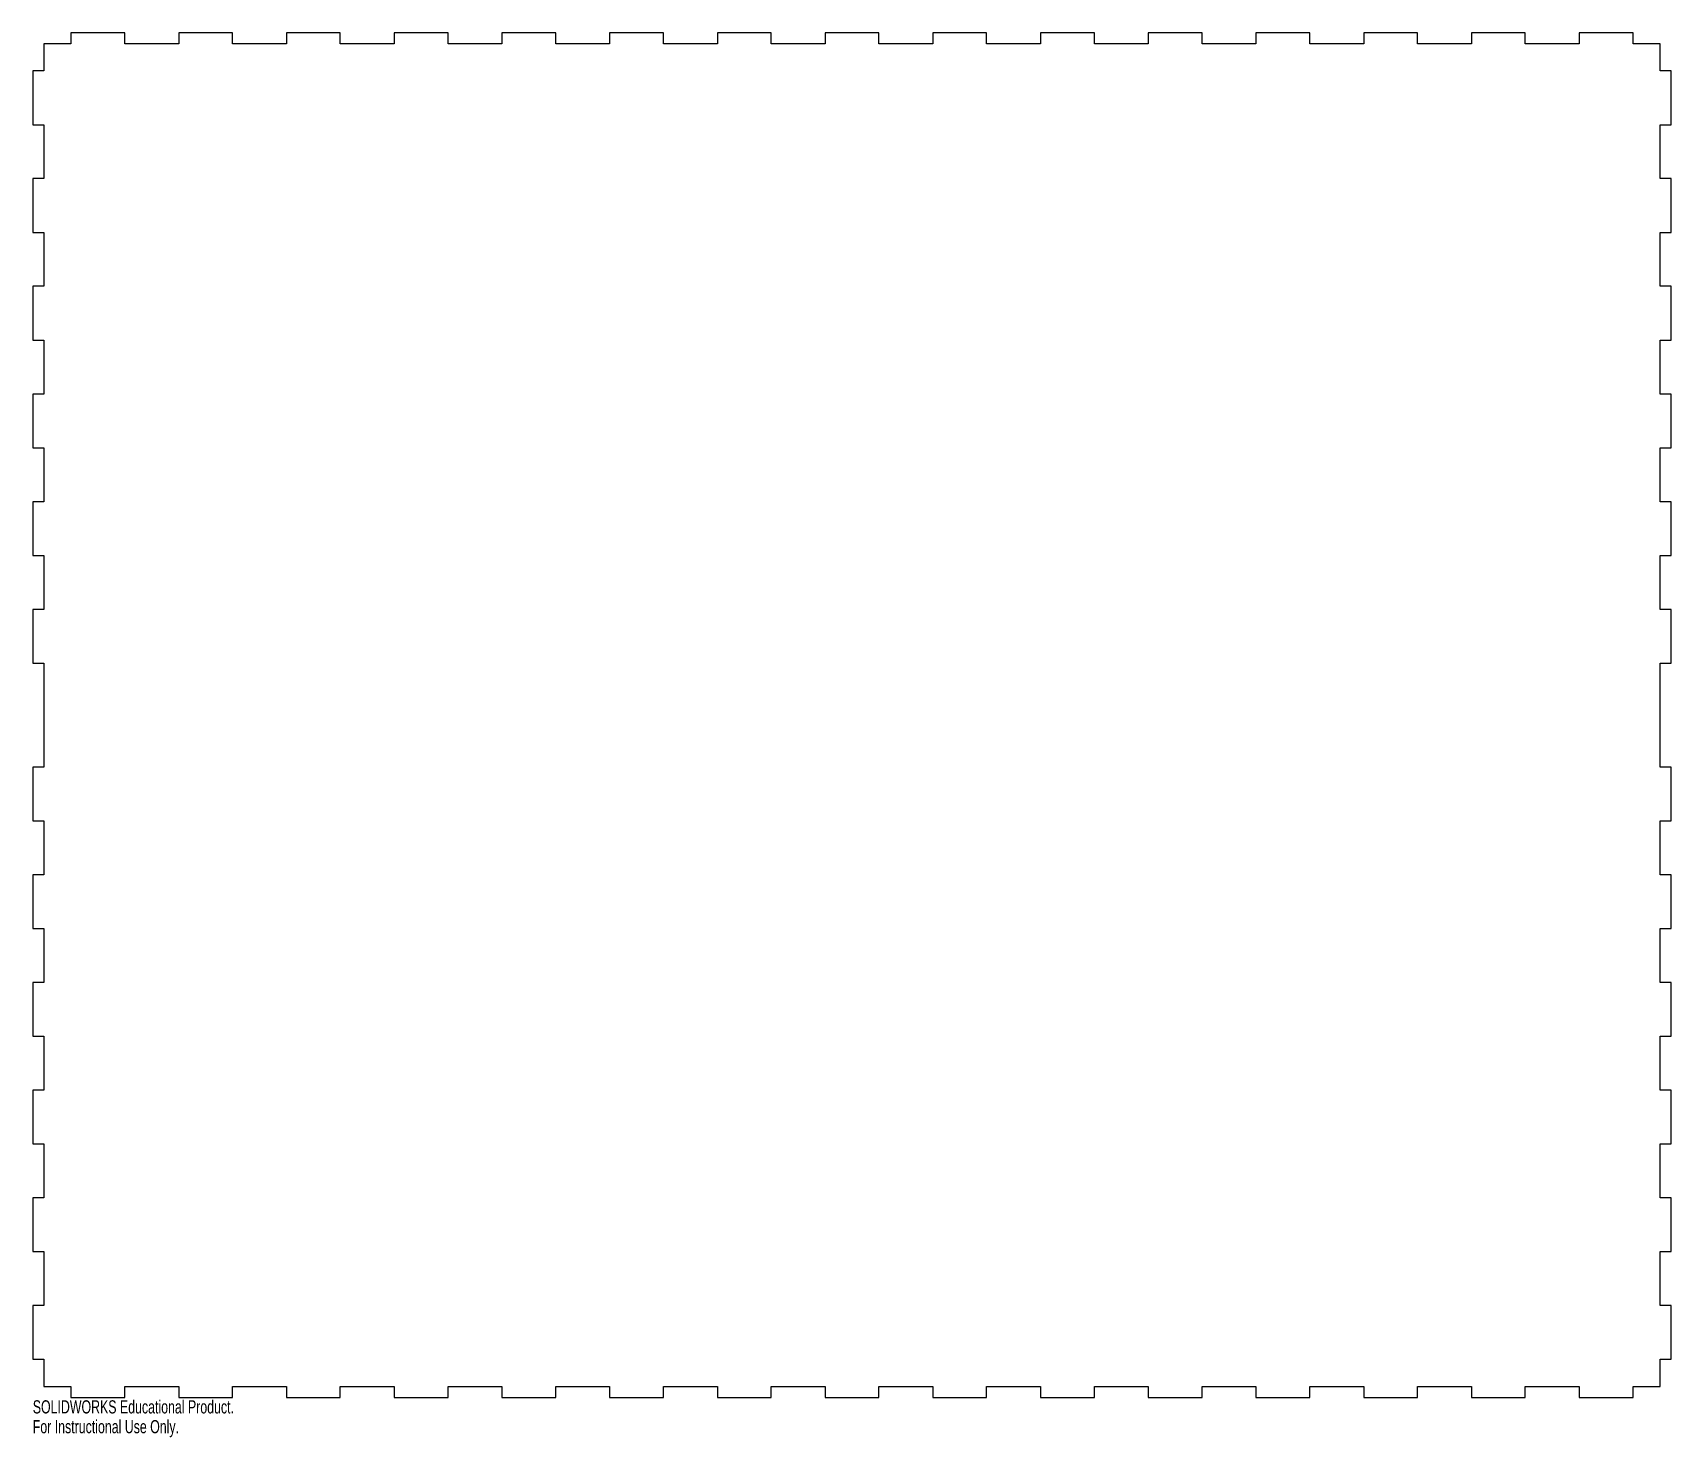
# Model space of a CAD drawing. Header units: millimetres. Extents: x -300 to 300, y -265 to 250.
import ezdxf

# ---------------------------------------------------------------- set-up
doc = ezdxf.new("R2010")
doc.units = ezdxf.units.MM
doc.styles.add('SLDTEXTSTYLE0', font='TXT', dxfattribs={"width": 0.7})

msp = doc.modelspace()

# ---------------------------------------------------------------- linework, layer by layer
at = {"color": 7, "linetype": 'Continuous', "lineweight": 25}
for p, q in [((-266.2875, 250), (-286.0125, 250)), ((-286.0125, 250), (-286.0125, 246)), ((-266.2875, 246), (-266.2875, 250)), ((-226.8375, 250), (-246.5625, 250)), ((-246.5625, 250), (-246.5625, 246)), ((-226.8375, 246), (-226.8375, 250)), ((-187.3875, 250), (-207.1125, 250)), ((-207.1125, 250), (-207.1125, 246)), ((-187.3875, 246), (-187.3875, 250)), ((-147.9375, 250), (-167.6625, 250)), ((-167.6625, 250), (-167.6625, 246)), ((-147.9375, 246), (-147.9375, 250)), ((-108.4875, 250), (-128.2125, 250)), ((-128.2125, 250), (-128.2125, 246)), ((-108.4875, 246), (-108.4875, 250)), ((-69.0375, 250), (-88.7625, 250)), ((-88.7625, 250), (-88.7625, 246)), ((-69.0375, 246), (-69.0375, 250)), ((-29.5875, 250), (-49.3125, 250)), ((-49.3125, 250), (-49.3125, 246)), ((-29.5875, 246), (-29.5875, 250)), ((9.8625, 250), (-9.8625, 250)), ((-9.8625, 250), (-9.8625, 246)), ((9.8625, 246), (9.8625, 250)), ((49.3125, 250), (29.5875, 250)), ((29.5875, 250), (29.5875, 246)), ((49.3125, 246), (49.3125, 250)), ((88.7625, 250), (69.0375, 250)), ((69.0375, 250), (69.0375, 246)), ((88.7625, 246), (88.7625, 250)), ((128.2125, 250), (108.4875, 250)), ((108.4875, 250), (108.4875, 246)), ((128.2125, 246), (128.2125, 250)), ((167.6625, 250), (147.9375, 250)), ((147.9375, 250), (147.9375, 246)), ((167.6625, 246), (167.6625, 250)), ((207.1125, 250), (187.3875, 250)), ((187.3875, 250), (187.3875, 246)), ((207.1125, 246), (207.1125, 250)), ((246.5625, 250), (226.8375, 250)), ((226.8375, 250), (226.8375, 246)), ((246.5625, 246), (246.5625, 250)), ((286.0125, 250), (266.2875, 250)), ((266.2875, 250), (266.2875, 246)), ((286.0125, 246), (286.0125, 250)), ((-286.0125, 246), (-296.0125, 246)), ((-296.0125, 246), (-296.0125, 236)), ((-246.5625, 246), (-266.2875, 246)), ((-207.1125, 246), (-226.8375, 246)), ((-167.6625, 246), (-187.3875, 246)), ((-128.2125, 246), (-147.9375, 246)), ((-88.7625, 246), (-108.4875, 246)), ((-49.3125, 246), (-69.0375, 246)), ((-9.8625, 246), (-29.5875, 246)), ((29.5875, 246), (9.8625, 246)), ((69.0375, 246), (49.3125, 246)), ((108.4875, 246), (88.7625, 246)), ((147.9375, 246), (128.2125, 246)), ((187.3875, 246), (167.6625, 246)), ((226.8375, 246), (207.1125, 246)), ((266.2875, 246), (246.5625, 246)), ((296.0125, 246), (286.0125, 246)), ((296.0125, 236), (296.0125, 246)), ((-296.0125, 236), (-300.0125, 236)), ((-300.0125, 236), (-300.0125, 216.275)), ((300.0125, 236), (296.0125, 236)), ((300.0125, 216.275), (300.0125, 236)), ((-300.0125, 216.275), (-296.0125, 216.275)), ((-296.0125, 216.275), (-296.0125, 196.55)), ((296.0125, 196.55), (296.0125, 216.275)), ((296.0125, 216.275), (300.0125, 216.275)), ((-296.0125, 196.55), (-300.0125, 196.55)), ((-300.0125, 196.55), (-300.0125, 176.825)), ((300.0125, 196.55), (296.0125, 196.55)), ((300.0125, 176.825), (300.0125, 196.55)), ((-300.0125, 176.825), (-296.0125, 176.825)), ((-296.0125, 176.825), (-296.0125, 157.1)), ((296.0125, 157.1), (296.0125, 176.825)), ((296.0125, 176.825), (300.0125, 176.825)), ((-296.0125, 157.1), (-300.0125, 157.1)), ((-300.0125, 157.1), (-300.0125, 137.375)), ((300.0125, 157.1), (296.0125, 157.1)), ((300.0125, 137.375), (300.0125, 157.1)), ((-300.0125, 137.375), (-296.0125, 137.375)), ((-296.0125, 137.375), (-296.0125, 117.65)), ((296.0125, 117.65), (296.0125, 137.375)), ((296.0125, 137.375), (300.0125, 137.375)), ((-296.0125, 117.65), (-300.0125, 117.65)), ((-300.0125, 117.65), (-300.0125, 97.925)), ((300.0125, 117.65), (296.0125, 117.65)), ((300.0125, 97.925), (300.0125, 117.65)), ((-300.0125, 97.925), (-296.0125, 97.925)), ((-296.0125, 97.925), (-296.0125, 78.2)), ((296.0125, 78.2), (296.0125, 97.925)), ((296.0125, 97.925), (300.0125, 97.925)), ((-296.0125, 78.2), (-300.0125, 78.2)), ((-300.0125, 78.2), (-300.0125, 58.475)), ((300.0125, 78.2), (296.0125, 78.2)), ((300.0125, 58.475), (300.0125, 78.2)), ((-300.0125, 58.475), (-296.0125, 58.475)), ((-296.0125, 58.475), (-296.0125, 38.75)), ((296.0125, 38.75), (296.0125, 58.475)), ((296.0125, 58.475), (300.0125, 58.475)), ((-296.0125, 38.75), (-300.0125, 38.75)), ((-300.0125, 38.75), (-300.0125, 19.025)), ((300.0125, 38.75), (296.0125, 38.75)), ((300.0125, 19.025), (300.0125, 38.75)), ((-300.0125, 19.025), (-296.0125, 19.025)), ((-296.0125, 19.025), (-296.0125, -19.025)), ((296.0125, -19.025), (296.0125, 19.025)), ((296.0125, 19.025), (300.0125, 19.025)), ((-296.0125, -19.025), (-300.0125, -19.025)), ((-300.0125, -19.025), (-300.0125, -38.75)), ((300.0125, -19.025), (296.0125, -19.025)), ((300.0125, -38.75), (300.0125, -19.025)), ((-300.0125, -38.75), (-296.0125, -38.75)), ((-296.0125, -38.75), (-296.0125, -58.475)), ((296.0125, -58.475), (296.0125, -38.75)), ((296.0125, -38.75), (300.0125, -38.75)), ((-296.0125, -58.475), (-300.0125, -58.475)), ((-300.0125, -58.475), (-300.0125, -78.2)), ((300.0125, -58.475), (296.0125, -58.475)), ((300.0125, -78.2), (300.0125, -58.475)), ((-300.0125, -78.2), (-296.0125, -78.2)), ((-296.0125, -78.2), (-296.0125, -97.925)), ((296.0125, -97.925), (296.0125, -78.2)), ((296.0125, -78.2), (300.0125, -78.2)), ((-296.0125, -97.925), (-300.0125, -97.925)), ((-300.0125, -97.925), (-300.0125, -117.65)), ((300.0125, -97.925), (296.0125, -97.925)), ((300.0125, -117.65), (300.0125, -97.925)), ((-300.0125, -117.65), (-296.0125, -117.65)), ((-296.0125, -117.65), (-296.0125, -137.375)), ((296.0125, -137.375), (296.0125, -117.65)), ((296.0125, -117.65), (300.0125, -117.65)), ((-296.0125, -137.375), (-300.0125, -137.375)), ((-300.0125, -137.375), (-300.0125, -157.1)), ((300.0125, -137.375), (296.0125, -137.375)), ((300.0125, -157.1), (300.0125, -137.375)), ((-300.0125, -157.1), (-296.0125, -157.1)), ((-296.0125, -157.1), (-296.0125, -176.825)), ((296.0125, -176.825), (296.0125, -157.1)), ((296.0125, -157.1), (300.0125, -157.1)), ((-296.0125, -176.825), (-300.0125, -176.825)), ((-300.0125, -176.825), (-300.0125, -196.55)), ((300.0125, -176.825), (296.0125, -176.825)), ((300.0125, -196.55), (300.0125, -176.825)), ((-300.0125, -196.55), (-296.0125, -196.55)), ((-296.0125, -196.55), (-296.0125, -216.275)), ((296.0125, -216.275), (296.0125, -196.55)), ((296.0125, -196.55), (300.0125, -196.55)), ((-296.0125, -216.275), (-300.0125, -216.275)), ((-300.0125, -216.275), (-300.0125, -236)), ((300.0125, -216.275), (296.0125, -216.275)), ((300.0125, -236), (300.0125, -216.275)), ((-300.0125, -236), (-296.0125, -236)), ((-296.0125, -236), (-296.0125, -246)), ((296.0125, -246), (296.0125, -236)), ((296.0125, -236), (300.0125, -236)), ((-296.0125, -246), (-286.0125, -246)), ((-286.0125, -246), (-286.0125, -250)), ((-266.2875, -250), (-266.2875, -246)), ((-266.2875, -246), (-246.5625, -246)), ((-246.5625, -246), (-246.5625, -250)), ((-226.8375, -250), (-226.8375, -246)), ((-226.8375, -246), (-207.1125, -246)), ((-207.1125, -246), (-207.1125, -250)), ((-187.3875, -250), (-187.3875, -246)), ((-187.3875, -246), (-167.6625, -246)), ((-167.6625, -246), (-167.6625, -250)), ((-147.9375, -250), (-147.9375, -246)), ((-147.9375, -246), (-128.2125, -246)), ((-128.2125, -246), (-128.2125, -250)), ((-108.4875, -250), (-108.4875, -246)), ((-108.4875, -246), (-88.7625, -246)), ((-88.7625, -246), (-88.7625, -250)), ((-69.0375, -250), (-69.0375, -246)), ((-69.0375, -246), (-49.3125, -246)), ((-49.3125, -246), (-49.3125, -250)), ((-29.5875, -250), (-29.5875, -246)), ((-29.5875, -246), (-9.8625, -246)), ((-9.8625, -246), (-9.8625, -250)), ((9.8625, -250), (9.8625, -246)), ((9.8625, -246), (29.5875, -246)), ((29.5875, -246), (29.5875, -250)), ((49.3125, -250), (49.3125, -246)), ((49.3125, -246), (69.0375, -246)), ((69.0375, -246), (69.0375, -250)), ((88.7625, -250), (88.7625, -246)), ((88.7625, -246), (108.4875, -246)), ((108.4875, -246), (108.4875, -250)), ((128.2125, -250), (128.2125, -246)), ((128.2125, -246), (147.9375, -246)), ((147.9375, -246), (147.9375, -250)), ((167.6625, -250), (167.6625, -246)), ((167.6625, -246), (187.3875, -246)), ((187.3875, -246), (187.3875, -250)), ((207.1125, -250), (207.1125, -246)), ((207.1125, -246), (226.8375, -246)), ((226.8375, -246), (226.8375, -250)), ((246.5625, -250), (246.5625, -246)), ((246.5625, -246), (266.2875, -246)), ((266.2875, -246), (266.2875, -250)), ((286.0125, -250), (286.0125, -246)), ((286.0125, -246), (296.0125, -246)), ((-286.0125, -250), (-266.2875, -250)), ((-246.5625, -250), (-226.8375, -250)), ((-207.1125, -250), (-187.3875, -250)), ((-167.6625, -250), (-147.9375, -250)), ((-128.2125, -250), (-108.4875, -250)), ((-88.7625, -250), (-69.0375, -250)), ((-49.3125, -250), (-29.5875, -250)), ((-9.8625, -250), (9.8625, -250)), ((29.5875, -250), (49.3125, -250)), ((69.0375, -250), (88.7625, -250)), ((108.4875, -250), (128.2125, -250)), ((147.9375, -250), (167.6625, -250)), ((187.3875, -250), (207.1125, -250)), ((226.8375, -250), (246.5625, -250)), ((266.2875, -250), (286.0125, -250))]:
    msp.add_line(p, q, dxfattribs=at)

# ---------------------------------------------------------------- texts
at = {"color": 7, "linetype": 'Continuous', "char_height": 4.83362, "attachment_point": 1, "style": 'SLDTEXTSTYLE0'}
for s, insert in [('SOLIDWORKS Educational Product.', (-300.0125, -251.0196)), ('For Instructional Use Only.', (-300.0125, -258.27))]:
    msp.add_mtext(s, dxfattribs=dict(at, insert=insert))

doc.saveas('drawing.dxf')
